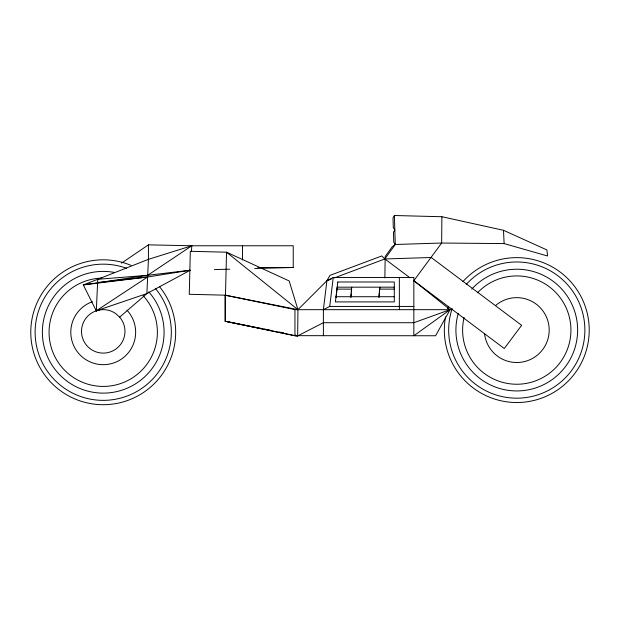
<?xml version="1.0" encoding="UTF-8"?>
<svg xmlns="http://www.w3.org/2000/svg" width="620" height="620" viewBox="0 0 620 620"><rect width="100%" height="100%" fill="white"/><g stroke="black" fill="none" stroke-linecap="round" stroke-linejoin="round"><path stroke-width="0.93" d="M441.882 216.729L503.494 230.299L546.91 249.945L547.553 255.99L504.13 243.59L441.649 243.032L395.281 244.481L393.762 242.257L393.452 232.213L394.832 229.997L393.305 227.571L393.003 217.938L394.374 215.512L441.882 216.729L441.649 243.032L413.842 280.697L450.074 309.675L435.581 335.753L294.95 335.668L225.246 321.269L225.2 295.182L297.933 309.675L450.074 309.675L413.842 335.753L413.842 277.458L333.25 277.458L326.911 280.697L297.933 309.675L297.662 336.319L225.2 321.269L225.246 295.182L294.95 309.589L297.933 309.675L289.176 280.953L261.338 268.173M96.302 310.969L97.774 279.287L148.42 259.346L191.797 245.768L293.229 245.768L293.229 267.499L254.735 268.514M191.448 251.41L191.797 245.768L148.42 244.853L121.512 263.144M350.804 296.716L351.656 287.176L351.401 291.981M350.889 297.701L351.23 293.888M378.944 296.716L379.797 287.176L379.029 297.701M323.384 335.753L323.384 309.675L326.911 280.697L329.964 275.381L381.812 255.944L384.865 258.959L410.029 277.838M323.384 309.675L329.724 306.435L333.25 277.458M336.125 297.701L337.172 287.176L394.281 287.176M384.865 277.861L385.175 256.525L392.08 246.915L395.281 244.481L394.374 215.512M334.157 277.977L384.865 258.959L395.281 244.481M119.629 317.176L146.878 293.578L190.263 270.219L147.7 275.296L83.305 284.921L96.24 310.798L146.878 293.578L148.42 259.346L148.42 244.853M191.797 245.768L147.7 275.296L97.774 279.287L83.305 284.921L147.63 276.985L190.263 270.219M96.24 310.798L147.63 276.985L97.619 282.581M297.933 335.753L323.384 322.718L413.842 322.718L450.074 309.675M326.911 280.697L331.437 279M384.865 258.959L431.233 257.509L521.645 325.322L504.262 348.502L413.842 280.697M214.319 269.584L229.718 269.181M257.827 267.499L293.229 267.499M337.172 289.122L351.656 289.122M379.797 289.122L394.281 289.122M336.009 296.716L394.281 296.716M329.724 306.435L413.842 306.435M225.2 321.269L262.175 328.608M264.058 328.98L271.583 330.483M279.108 331.995L283.813 332.932M295.104 335.188L296.988 335.567M259.594 267.367L226.54 252.193L190.325 251.302L189.27 294.291L225.478 295.182L226.54 252.193L297.933 309.675M503.494 230.299L504.13 243.59M399.357 277.458L399.357 309.675M294.95 309.589L294.95 335.668M242.513 245.768L242.513 259.943M159.565 286.711A72.447 72.447 0 0 1 126.162 400.977A72.447 72.447 0 0 1 30.822 329.677A72.447 72.447 0 0 1 131.006 265.352M462.946 281.589A72.447 72.447 0 0 1 580.452 295.531A72.447 72.447 0 0 1 528.077 401.636A72.447 72.447 0 0 1 445.548 316.843M447.594 308.566A72.447 72.447 0 0 1 448.183 306.753M143.174 295.686A54.165 54.165 0 0 1 129.332 379.719A54.165 54.165 0 0 1 50.948 346.417A54.165 54.165 0 0 1 101.82 278.117M155.403 288.494A68.099 68.099 0 0 1 126.503 396.257A68.099 68.099 0 0 1 35.123 332.243A68.099 68.099 0 0 1 126.534 268.274M127.015 310.225A32.426 32.426 0 0 1 121.838 358.81A32.426 32.426 0 0 1 74.4 347.107A32.426 32.426 0 0 1 92.419 301.684M148.785 291.912A60.853 60.853 0 0 1 128.154 387.779A60.853 60.853 0 0 1 42.803 339.489A60.853 60.853 0 0 1 114.343 272.428M477.493 292.787A54.165 54.165 0 0 1 565.246 305.923A54.165 54.165 0 0 1 522.893 383.896A54.165 54.165 0 0 1 464.109 317.425M466.24 284.425A68.099 68.099 0 0 1 578.088 300.444A68.099 68.099 0 0 1 521.149 398.04A68.099 68.099 0 0 1 452.166 308.551M495.442 305.652A32.426 32.426 0 0 1 545.003 314.131A32.426 32.426 0 0 1 526.682 360.956A32.426 32.426 0 0 1 484.53 333.537M471.75 289.137A60.853 60.853 0 0 1 571.214 302.885A60.853 60.853 0 0 1 522.466 390.67A60.853 60.853 0 0 1 458.219 313.495M337.799 281.992L335.381 301.901L394.281 301.901L394.281 281.992L337.799 281.992M99.533 309.961L94.116 311.651A21.731 21.731 0 0 0 84.382 342.178A21.731 21.731 0 0 0 115.645 349.215A21.731 21.731 0 0 0 119.931 317.456L115.762 313.612A21.731 21.731 0 0 0 99.533 309.961"/></g></svg>
